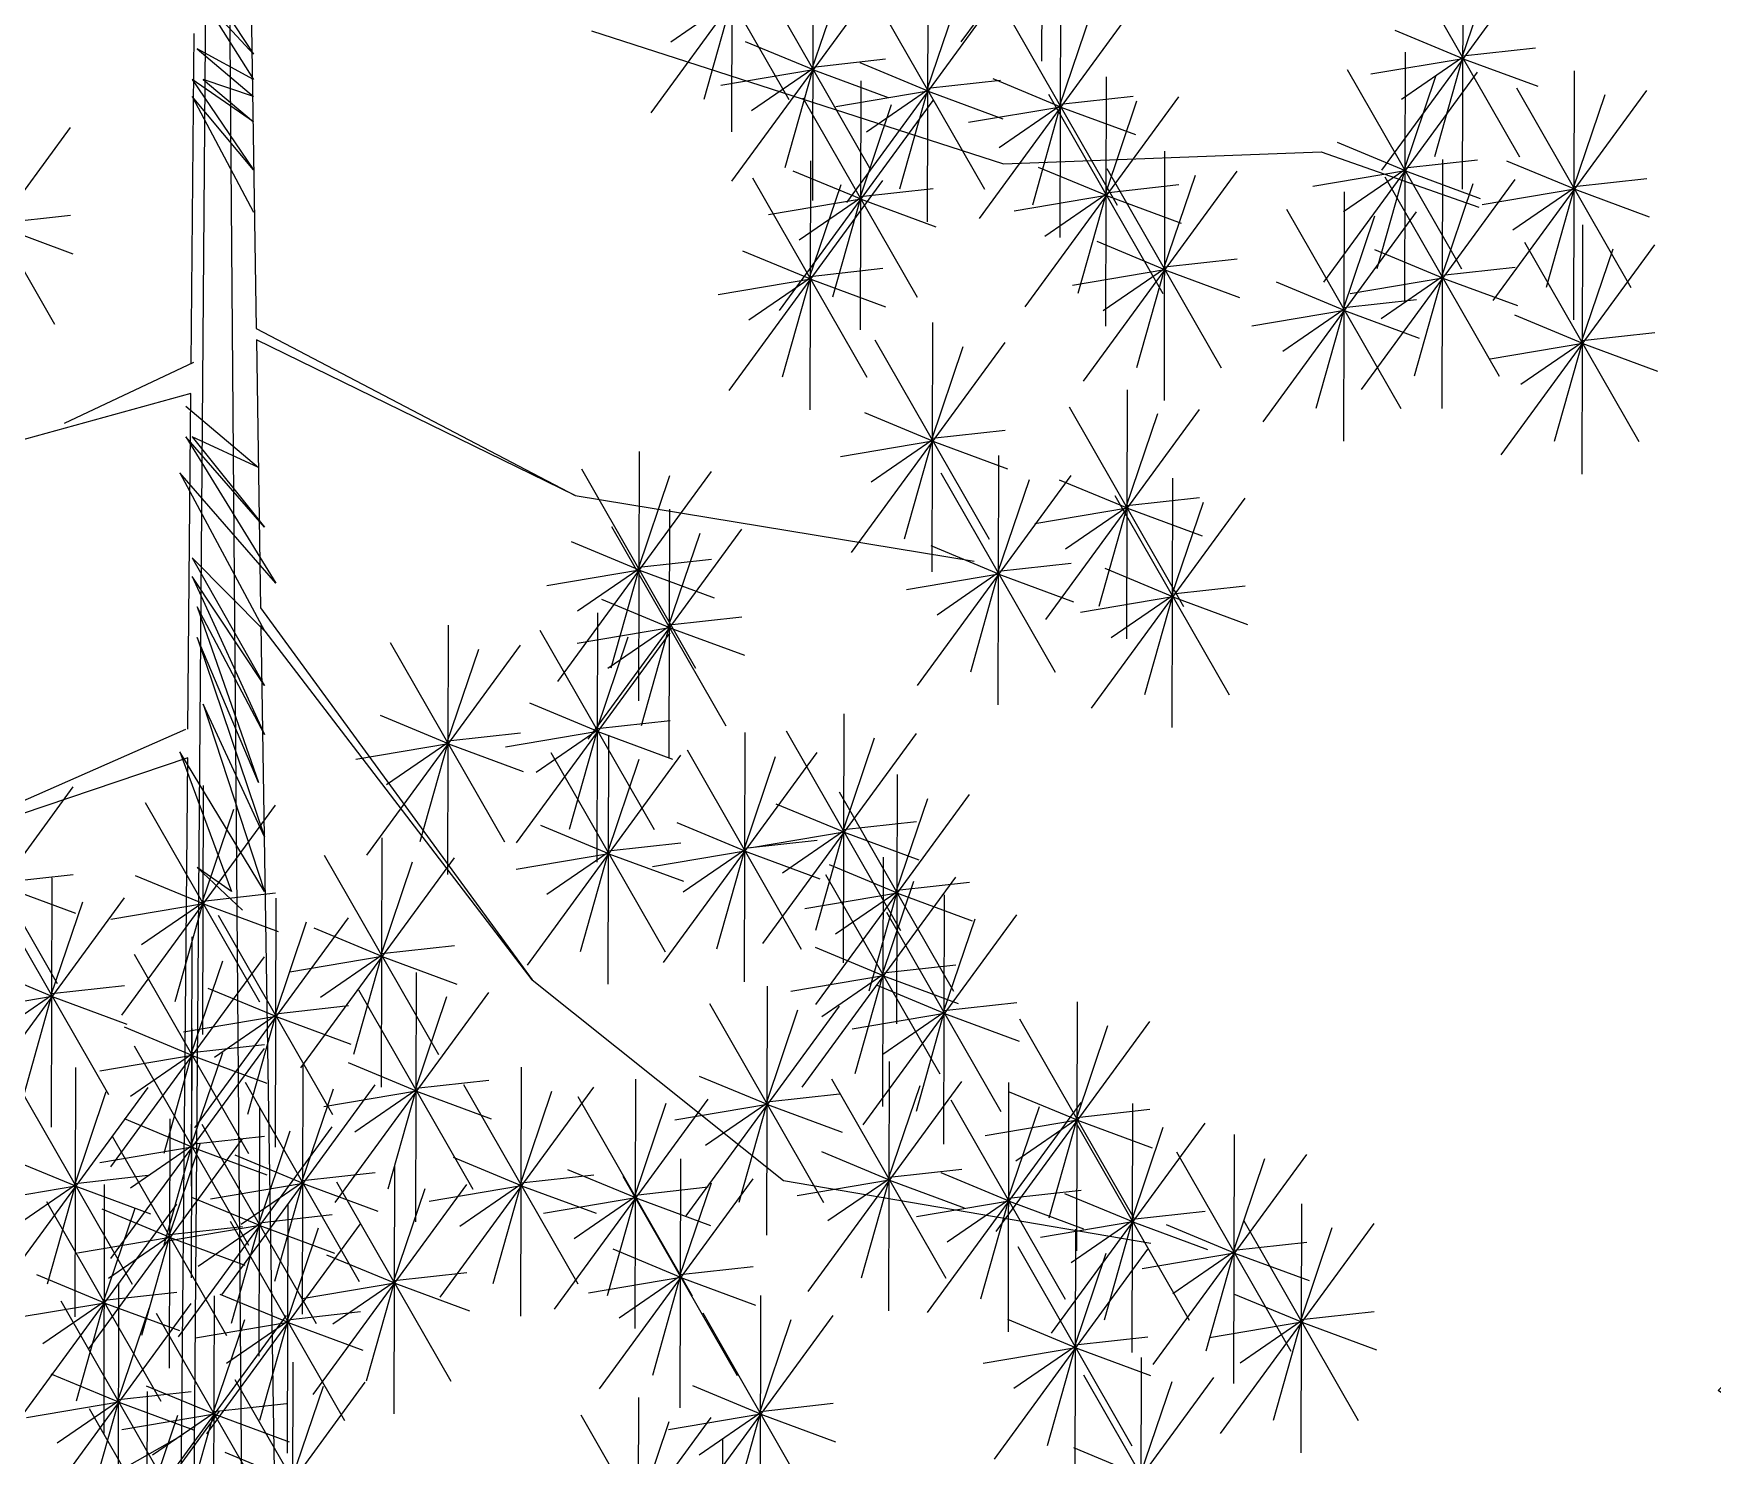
# Model space of a CAD drawing. Header units: millimetres. Extents: x 2478 to 18835, y -4183 to 1193.
# Drawn here: x 2727.3 to 3061.7, y 222.7 to 505.9 of the extents above; entities that cross this region are included whole.
import ezdxf

# ---------------------------------------------------------------- set-up
doc = ezdxf.new("R2010")
doc.units = ezdxf.units.MM
doc.layers.add('01', color=1, linetype='Continuous')

# ---------------------------------------------------------------- blocks, each defined once
blk = doc.blocks.new('LEAF')
for p, q in [((-4.95, -0.83), (-8.88, -3.28)), ((-0.24, -0.12), (-4.95, -0.83)), ((-1.87, -2.03), (-3.68, -4.64)), ((0.67, -2.24), (-0.12, -0.12)), ((-8.88, -4.04), (-6.59, -5.29)), ((0.55, -7.19), (0.67, -2.24)), ((-6.59, -5.29), (-3.8, -4.75)), ((-3.68, -4.64), (-3.93, -7.63)), ((-3.93, -7.63), (-2.47, -9.92)), ((-2.47, -9.92), (0.55, -7.19))]:
    blk.add_line(p, q)
blk = doc.blocks.new('LEAF-2')
at = {"xscale": -1, "rotation": 11.53269008712942}
blk.add_blockref('LEAF', (2.97, -2.38), dxfattribs=at)
for p in [(-18.53, -5.56), (-4.37, -9.88)]:
    blk.add_blockref('LEAF', p)
at = {"rotation": 52.43887045819142}
blk.add_blockref('LEAF', (0.4, -9.87), dxfattribs=at)
blk = doc.blocks.new('Árvore40e')
at = {"xscale": -0.01624715812795894, "yscale": 0.0162471581279533, "zscale": 0.0162471581279533, "rotation": 320.8332289453655}
blk.add_blockref('LEAF-2', (-2.3089, 4.2651, -96), dxfattribs=at)
blk = doc.blocks.new('Árvore22')
for p, q in [((1.4069, 7.6834), (1.4056, 7.1871)), ((1.2454, 7.2254), (1.5514, 7.6437)), ((0.7893, 7.5424), (0.7879, 7.0461)), ((0.6277, 7.0844), (0.9337, 7.5027)), ((0.6742, 7.508), (0.9019, 7.1109)), ((2.2446, 7.4282), (2.2433, 6.9319)), ((0.9504, 7.4059), (0.9491, 6.9096)), ((2.1295, 7.3938), (2.3572, 6.9967)), ((0.7888, 6.9479), (1.0948, 7.3662)), ((0.8353, 7.3715), (1.063, 6.9744)), ((0.9482, 7.1708), (1.0116, 7.3582)), ((1.1791, 7.3635), (1.1777, 6.8672)), ((2.083, 6.9703), (2.389, 7.3885)), ((2.2424, 7.1932), (2.3058, 7.3806)), ((1.0175, 6.9055), (1.3235, 7.3238)), ((1.064, 7.3291), (1.2917, 6.932)), ((1.4434, 7.332), (1.4421, 6.8357)), ((0.7886, 7.3084), (0.6669, 7.2247)), ((0.7886, 7.3084), (0.733, 7.1109)), ((1.1769, 7.1284), (1.2403, 7.3159)), ((1.2818, 6.874), (1.5879, 7.2923)), ((1.3284, 7.2976), (1.556, 6.9005)), ((1.4412, 7.097), (1.5046, 7.2844)), ((0.9511, 7.1697), (0.8158, 7.2259)), ((2.2452, 7.192), (2.1099, 7.2482)), ((0.9498, 7.1754), (1.0948, 7.1915)), ((2.2452, 7.192), (2.061, 7.1609)), ((2.244, 7.1942), (2.1222, 7.1106)), ((2.1294, 7.2048), (2.1281, 6.7085)), ((2.244, 7.1942), (2.1883, 6.9967)), ((2.244, 7.1978), (2.389, 7.2138)), ((2.2452, 7.192), (2.3939, 7.137)), ((0.9511, 7.1697), (0.7668, 7.1385)), ((0.9498, 7.1719), (0.828, 7.0882)), ((0.9498, 7.1719), (0.8941, 6.9744)), ((0.9511, 7.1697), (1.0997, 7.1147)), ((1.1797, 7.1273), (1.0444, 7.1835)), ((1.5342, 7.1556), (1.5328, 6.6593)), ((1.9679, 6.7468), (2.2739, 7.1651)), ((2.0144, 7.1704), (2.2421, 6.7733)), ((2.1273, 6.9698), (2.1906, 7.1572)), ((2.4665, 7.1681), (2.4652, 6.6718)), ((1.1797, 7.1273), (0.9955, 7.0961)), ((1.0454, 7.1482), (1.0441, 6.6519)), ((1.1785, 7.1295), (1.0567, 7.0458)), ((1.1785, 7.1295), (1.1228, 6.932)), ((1.1785, 7.133), (1.3235, 7.1491)), ((1.1797, 7.1273), (1.3284, 7.0723)), ((1.4441, 7.0958), (1.3088, 7.152)), ((2.305, 6.7101), (2.611, 7.1284)), ((2.3515, 7.1337), (2.5791, 6.7366)), ((0.8838, 6.6902), (1.1898, 7.1085)), ((0.9303, 7.1138), (1.158, 6.7167)), ((1.0432, 6.9131), (1.1066, 7.1005)), ((1.4441, 7.0958), (1.2598, 7.0647)), ((1.4428, 7.098), (1.321, 7.0144)), ((1.3726, 6.6976), (1.6786, 7.1159)), ((1.4428, 7.098), (1.3871, 6.9005)), ((1.4191, 7.1212), (1.6468, 6.7241)), ((1.4428, 7.1016), (1.5879, 7.1176)), ((1.4441, 7.0958), (1.5927, 7.0408)), ((1.532, 6.9205), (1.5954, 7.1079)), ((2.4644, 6.933), (2.5277, 7.1204)), ((-0.788, 7.0602), (-0.5603, 6.6631)), ((-0.8345, 6.6366), (-0.5285, 7.0549)), ((2.1301, 6.9686), (1.9948, 7.0248)), ((0.945, 6.9889), (0.9437, 6.4926)), ((1.6506, 7.0077), (1.6493, 6.5114)), ((1.9623, 7.0064), (2.2761, 6.896)), ((2.1288, 6.9744), (2.2739, 6.9904)), ((2.204, 6.9913), (2.2027, 6.495)), ((1.0461, 6.9119), (0.9108, 6.9682)), ((1.5348, 6.9194), (1.3995, 6.9756)), ((1.489, 6.5497), (1.795, 6.968)), ((1.5355, 6.9733), (1.7632, 6.5762)), ((1.6484, 6.7726), (1.7118, 6.96)), ((2.1301, 6.9686), (1.9458, 6.9375)), ((2.1288, 6.9708), (2.007, 6.8872)), ((2.1288, 6.9708), (2.0731, 6.7733)), ((2.089, 6.9569), (2.3166, 6.5598)), ((2.1301, 6.9686), (2.2788, 6.9136)), ((2.4672, 6.9319), (2.3319, 6.9881)), ((0.7834, 6.531), (1.0895, 6.9492)), ((0.83, 6.9545), (1.0576, 6.5574)), ((0.9428, 6.7539), (1.0062, 6.9413)), ((1.0448, 6.9177), (1.1898, 6.9337)), ((1.5335, 6.9216), (1.4118, 6.8379)), ((1.5335, 6.9216), (1.4779, 6.7241)), ((1.5335, 6.9251), (1.6786, 6.9412)), ((2.0081, 6.9267), (2.0068, 6.4304)), ((2.0424, 6.5333), (2.3484, 6.9516)), ((2.2018, 6.7563), (2.2652, 6.9437)), ((2.4672, 6.9319), (2.2829, 6.9007)), ((2.4659, 6.9341), (2.3441, 6.8504)), ((2.4659, 6.9341), (2.4102, 6.7366)), ((2.4659, 6.9376), (2.611, 6.9537)), ((2.4672, 6.9319), (2.6159, 6.8769)), ((1.0461, 6.9119), (0.8618, 6.8808)), ((1.0448, 6.9142), (0.923, 6.8305)), ((1.0448, 6.9142), (0.9891, 6.7167)), ((1.0461, 6.9119), (1.1947, 6.857)), ((1.5348, 6.9194), (1.3506, 6.8882)), ((1.5348, 6.9194), (1.6835, 6.8644)), ((1.893, 6.8923), (2.1207, 6.4952)), ((-0.6735, 6.8641), (-0.5285, 6.8802)), ((-0.6722, 6.8584), (-0.5236, 6.8034)), ((1.8465, 6.4688), (2.1525, 6.887)), ((2.0059, 6.6917), (2.0693, 6.8791)), ((2.4826, 6.8609), (2.4812, 6.3646)), ((1.6512, 6.7715), (1.516, 6.8277)), ((2.321, 6.403), (2.627, 6.8212)), ((2.3675, 6.8265), (2.5952, 6.4294)), ((0.9457, 6.7527), (0.8104, 6.8089)), ((1.65, 6.7772), (1.795, 6.7933)), ((2.2047, 6.7551), (2.0694, 6.8113)), ((2.4804, 6.6259), (2.5438, 6.8133)), ((0.9444, 6.7549), (0.8226, 6.6713)), ((0.9444, 6.7549), (0.8887, 6.5574)), ((0.9444, 6.7585), (1.0895, 6.7745)), ((1.6512, 6.7715), (1.467, 6.7403)), ((1.65, 6.7737), (1.5282, 6.69)), ((1.65, 6.7737), (1.5943, 6.5762)), ((1.6512, 6.7715), (1.7999, 6.7165)), ((2.2047, 6.7551), (2.0204, 6.7239)), ((2.2034, 6.7573), (2.0816, 6.6736)), ((2.2034, 6.7573), (2.1477, 6.5598)), ((2.2034, 6.7609), (2.3484, 6.7769)), ((2.2047, 6.7551), (2.3533, 6.7001)), ((0.9457, 6.7527), (0.7614, 6.7216)), ((0.9457, 6.7527), (1.0943, 6.6977)), ((2.0088, 6.6905), (1.8735, 6.7467)), ((2.0088, 6.6905), (1.8245, 6.6594)), ((2.0075, 6.6927), (1.8857, 6.6091)), ((2.0075, 6.6927), (1.9518, 6.4952)), ((2.0075, 6.6963), (2.1525, 6.7123)), ((2.0088, 6.6905), (2.1574, 6.6355)), ((1.1883, 6.6665), (1.187, 6.1702)), ((2.4832, 6.6247), (2.3479, 6.6809)), ((1.0268, 6.2085), (1.3328, 6.6268)), ((1.0733, 6.6321), (1.3009, 6.235)), ((2.4832, 6.6247), (2.299, 6.5936)), ((2.4819, 6.6269), (2.3602, 6.5433)), ((2.4819, 6.6269), (2.4263, 6.4294)), ((2.482, 6.6305), (2.627, 6.6465)), ((2.4832, 6.6247), (2.6319, 6.5697)), ((1.1862, 6.4314), (1.2495, 6.6188)), ((1.5758, 6.5327), (1.5744, 6.0364)), ((1.4142, 6.0748), (1.7202, 6.493)), ((1.4607, 6.4983), (1.6884, 6.1012)), ((1.189, 6.4303), (1.0537, 6.4865)), ((1.5736, 6.2977), (1.637, 6.4851)), ((1.189, 6.4303), (1.0047, 6.3991)), ((1.1877, 6.4325), (1.0659, 6.3488)), ((1.1877, 6.4325), (1.132, 6.235)), ((1.1877, 6.436), (1.3328, 6.4521)), ((1.189, 6.4303), (1.3377, 6.3753)), ((0.6039, 6.4095), (0.6026, 5.9132)), ((1.3199, 6.4016), (1.3186, 5.9053)), ((0.4423, 5.9515), (0.7483, 6.3698)), ((0.4889, 6.3751), (0.7165, 5.978)), ((0.6017, 6.1744), (0.6651, 6.3618)), ((1.1584, 5.9436), (1.4644, 6.3619)), ((1.2049, 6.3672), (1.4325, 5.9701)), ((1.3178, 6.1666), (1.3811, 6.354)), ((1.6665, 6.3563), (1.6652, 5.86)), ((1.5764, 6.2965), (1.4411, 6.3527)), ((1.5515, 6.3219), (1.7791, 5.9248)), ((0.6642, 6.2949), (0.6629, 5.7986)), ((1.5764, 6.2965), (1.3922, 6.2654)), ((1.5751, 6.2987), (1.4534, 6.2151)), ((1.5049, 5.8983), (1.811, 6.3166)), ((1.5751, 6.2987), (1.5195, 6.1012)), ((1.5752, 6.3023), (1.7202, 6.3183)), ((1.5764, 6.2965), (1.7251, 6.2415)), ((1.6643, 6.1213), (1.7277, 6.3087)), ((0.5027, 5.8369), (0.8087, 6.2552)), ((0.5492, 6.2605), (0.7769, 5.8634)), ((0.6046, 6.1732), (0.4693, 6.2295)), ((0.6621, 6.0598), (0.7254, 6.2472)), ((1.3206, 6.1654), (1.1853, 6.2216)), ((0.6033, 6.179), (0.7483, 6.1951)), ((1.3193, 6.1712), (1.4644, 6.1872)), ((0.6046, 6.1732), (0.4203, 6.1421)), ((0.6033, 6.1755), (0.4815, 6.0918)), ((0.6033, 6.1755), (0.5476, 5.978)), ((0.6046, 6.1732), (0.7532, 6.1183)), ((1.3206, 6.1654), (1.1363, 6.1342)), ((1.3193, 6.1676), (1.1975, 6.0839)), ((1.3193, 6.1676), (1.2636, 5.9701)), ((1.3206, 6.1654), (1.4693, 6.1104)), ((1.6672, 6.1201), (1.5319, 6.1763)), ((1.6672, 6.1201), (1.4829, 6.0889)), ((1.6659, 6.1223), (1.5441, 6.0386)), ((1.6659, 6.1223), (1.6102, 5.9248)), ((1.6659, 6.1259), (1.811, 6.1419)), ((1.6672, 6.1201), (1.8158, 6.0651)), ((0.5211, 6.0881), (0.5197, 5.5918)), ((0.6649, 6.0586), (0.5296, 6.1149)), ((0.2234, 6.0635), (0.2221, 5.5672)), ((0.406, 6.0537), (0.6337, 5.6566)), ((0.6649, 6.0586), (0.4806, 6.0275)), ((0.6636, 6.0609), (0.5418, 5.9772)), ((0.6636, 6.0609), (0.6079, 5.8634)), ((0.6636, 6.0644), (0.8087, 6.0805)), ((0.6649, 6.0586), (0.8136, 6.0037)), ((0.0619, 5.6055), (0.3679, 6.0238)), ((0.1084, 6.0291), (0.336, 5.632)), ((0.3595, 5.6301), (0.6655, 6.0484)), ((0.5189, 5.8531), (0.5823, 6.0405)), ((0.2212, 5.8284), (0.2846, 6.0158)), ((0.5217, 5.8519), (0.3864, 5.9081)), ((1.0117, 5.8873), (1.0103, 5.391)), ((0.2241, 5.8273), (0.0888, 5.8835)), ((0.5217, 5.8519), (0.3375, 5.8207)), ((0.5204, 5.8541), (0.3987, 5.7704)), ((0.5204, 5.8541), (0.4648, 5.6566)), ((0.5204, 5.8577), (0.6655, 5.8737)), ((0.5217, 5.8519), (0.6704, 5.7969)), ((0.8966, 5.8529), (1.1243, 5.4558)), ((0.2241, 5.8273), (0.0398, 5.7961)), ((0.2228, 5.8295), (0.101, 5.7458)), ((0.2228, 5.8295), (0.1671, 5.632)), ((0.2228, 5.833), (0.3679, 5.8491)), ((0.2241, 5.8273), (0.3727, 5.7723)), ((0.5428, 5.8447), (0.5415, 5.3484)), ((0.8143, 5.8498), (0.813, 5.3535)), ((0.8501, 5.4293), (1.1561, 5.8476)), ((1.0095, 5.6522), (1.0729, 5.8396)), ((0.3813, 5.3867), (0.6873, 5.805)), ((0.4278, 5.8103), (0.6555, 5.4132)), ((0.5407, 5.6096), (0.604, 5.797)), ((0.6528, 5.3918), (0.9588, 5.8101)), ((0.6993, 5.8154), (0.9269, 5.4183)), ((0.8122, 5.6147), (0.8755, 5.8022)), ((1.1176, 5.766), (1.1163, 5.2697)), ((-0.8292, 5.3234), (-0.5232, 5.7417)), ((-0.7827, 5.747), (-0.5551, 5.3499)), ((-0.2646, 5.7446), (-0.266, 5.2483)), ((0.9561, 5.308), (1.2621, 5.7263)), ((1.0026, 5.7316), (1.2302, 5.3345)), ((1.1155, 5.531), (1.1788, 5.7184)), ((-0.4262, 5.2866), (-0.1202, 5.7049)), ((-0.3797, 5.7102), (-0.152, 5.3131)), ((-0.2668, 5.5095), (-0.2034, 5.6969)), ((1.0123, 5.6511), (0.877, 5.7073)), ((0.5435, 5.6084), (0.4082, 5.6647)), ((0.815, 5.6136), (0.6797, 5.6698)), ((1.0123, 5.6511), (0.828, 5.6199)), ((1.011, 5.6533), (0.8893, 5.5696)), ((1.011, 5.6533), (0.9553, 5.4558)), ((1.011, 5.6568), (1.1561, 5.6729)), ((1.0123, 5.6511), (1.161, 5.5961)), ((0.0916, 5.6399), (0.0902, 5.1436)), ((0.5422, 5.6142), (0.6873, 5.6302)), ((0.8137, 5.6193), (0.9588, 5.6354)), ((-0.07, 5.1819), (0.236, 5.6002)), ((-0.0235, 5.6055), (0.2042, 5.2084)), ((0.0894, 5.4049), (0.1528, 5.5923)), ((0.5435, 5.6084), (0.3592, 5.5773)), ((0.5422, 5.6107), (0.4204, 5.527)), ((0.5422, 5.6107), (0.4865, 5.4132)), ((0.5435, 5.6084), (0.6922, 5.5535)), ((0.815, 5.6136), (0.6307, 5.5824)), ((0.8137, 5.6158), (0.6919, 5.5321)), ((0.8137, 5.6158), (0.758, 5.4183)), ((0.815, 5.6136), (0.9637, 5.5586)), ((1.1183, 5.5298), (0.983, 5.586)), ((1.09, 5.6015), (1.0887, 5.1052)), ((-0.6683, 5.5509), (-0.5232, 5.567)), ((-0.5655, 5.5603), (-0.5669, 5.064)), ((-0.264, 5.5084), (-0.3993, 5.5646)), ((-0.2766, 5.581), (-0.186, 5.4963)), ((-0.2081, 5.5334), (-0.2766, 5.581)), ((0.9284, 5.1435), (1.2344, 5.5618)), ((0.9749, 5.5671), (1.2026, 5.17)), ((1.0878, 5.3665), (1.1512, 5.5539)), ((1.117, 5.5356), (1.2621, 5.5516)), ((-0.7271, 5.1023), (-0.4211, 5.5206)), ((-0.6806, 5.5259), (-0.4529, 5.1288)), ((-0.667, 5.5452), (-0.5183, 5.4902)), ((-0.2653, 5.5141), (-0.1202, 5.5302)), ((-0.1196, 5.5202), (-0.1209, 5.0239)), ((1.1183, 5.5298), (0.934, 5.4986)), ((1.117, 5.532), (0.9952, 5.4483)), ((1.117, 5.532), (1.0613, 5.3345)), ((1.1183, 5.5298), (1.267, 5.4748)), ((1.2117, 5.5263), (1.2103, 5.03)), ((-0.5677, 5.3252), (-0.5043, 5.5126)), ((-0.264, 5.5084), (-0.4482, 5.4772)), ((-0.2653, 5.5106), (-0.387, 5.4269)), ((-0.2653, 5.5106), (-0.3209, 5.3131)), ((-0.264, 5.5084), (-0.1153, 5.4534)), ((-0.2346, 5.4858), (-0.007, 5.0887)), ((1.0501, 5.0684), (1.3561, 5.4866)), ((1.0966, 5.4919), (1.3243, 5.0948)), ((-0.2811, 5.0622), (0.0249, 5.4805)), ((-0.1218, 5.2851), (-0.0584, 5.4725)), ((0.0922, 5.4037), (-0.0431, 5.4599)), ((1.2095, 5.2913), (1.2729, 5.4787)), ((-0.2867, 5.4428), (-0.288, 4.9465)), ((0.0909, 5.4095), (0.236, 5.4255)), ((1.0907, 5.3653), (0.9554, 5.4215)), ((-0.4482, 4.9848), (-0.1422, 5.4031)), ((-0.4017, 5.4084), (-0.1741, 5.0113)), ((-0.2888, 5.2077), (-0.2255, 5.3952)), ((0.0922, 5.4037), (-0.092, 5.3725)), ((0.0909, 5.4059), (-0.0308, 5.3222)), ((0.0909, 5.4059), (0.0353, 5.2084)), ((0.0922, 5.4037), (0.2409, 5.3487)), ((1.0894, 5.3711), (1.2344, 5.3871)), ((-0.5649, 5.3241), (-0.7002, 5.3803)), ((0.1599, 5.3717), (0.1586, 4.8754)), ((1.0907, 5.3653), (0.9064, 5.3341)), ((1.0894, 5.3675), (0.9676, 5.2838)), ((1.0894, 5.3675), (1.0337, 5.17)), ((1.0907, 5.3653), (1.2393, 5.3103)), ((-0.5649, 5.3241), (-0.7491, 5.2929)), ((-0.5662, 5.3263), (-0.6879, 5.2426)), ((-0.5662, 5.3263), (-0.6218, 5.1288)), ((-0.5662, 5.3298), (-0.4211, 5.3459)), ((-0.5649, 5.3241), (-0.4162, 5.2691)), ((-0.1189, 5.2839), (-0.2542, 5.3402)), ((-0.0016, 4.9138), (0.3044, 5.332)), ((0.0449, 5.3373), (0.2725, 4.9402)), ((0.1578, 5.1367), (0.2211, 5.3241)), ((0.8588, 5.3449), (0.8575, 4.8485)), ((1.2123, 5.2901), (1.077, 5.3463)), ((-0.1189, 5.2839), (-0.3032, 5.2528)), ((-0.1202, 5.2862), (-0.242, 5.2025)), ((-0.1202, 5.2862), (-0.1759, 5.0887)), ((-0.1202, 5.2897), (0.0249, 5.3058)), ((-0.1189, 5.2839), (0.0298, 5.229)), ((0.6973, 4.8869), (1.0033, 5.3051)), ((0.7438, 5.3104), (0.9714, 4.9134)), ((0.8567, 5.1098), (0.92, 5.2972)), ((1.2123, 5.2901), (1.0281, 5.259)), ((1.2111, 5.2924), (1.0893, 5.2087)), ((1.2111, 5.2924), (1.1554, 5.0948)), ((1.2111, 5.2959), (1.3561, 5.3119)), ((1.2123, 5.2901), (1.361, 5.2352)), ((1.4764, 5.3137), (1.4751, 4.8174)), ((-0.286, 5.2066), (-0.4213, 5.2628)), ((-0.2867, 5.2601), (-0.288, 4.7638)), ((1.3149, 4.8557), (1.6209, 5.274)), ((1.3614, 5.2793), (1.589, 4.8822)), ((1.4743, 5.0787), (1.5376, 5.2661)), ((-0.4482, 4.8022), (-0.1422, 5.2204)), ((-0.4017, 5.2257), (-0.1741, 4.8286)), ((-0.2873, 5.2124), (-0.1422, 5.2284)), ((-0.286, 5.2066), (-0.4703, 5.1754)), ((-0.2873, 5.2088), (-0.4091, 5.1251)), ((-0.2873, 5.2088), (-0.343, 5.0113)), ((-0.2888, 5.0251), (-0.2255, 5.2125)), ((-0.286, 5.2066), (-0.1373, 5.1516)), ((-0.066, 5.1878), (-0.0673, 4.6915)), ((0.1606, 5.1355), (0.0253, 5.1917)), ((0.3691, 5.1834), (0.3677, 4.6871)), ((1.1022, 5.1945), (1.1009, 4.6982)), ((-0.5186, 5.1823), (-0.5199, 4.686)), ((-0.181, 5.1534), (0.0466, 4.7563)), ((0.1593, 5.1413), (0.3044, 5.1573)), ((0.5968, 5.1591), (0.5955, 4.6627)), ((0.8595, 5.1086), (0.7242, 5.1648)), ((0.9406, 4.7365), (1.2466, 5.1548)), ((0.9872, 5.1601), (1.2148, 4.763)), ((1.3399, 5.1526), (1.3386, 4.6563)), ((-0.6802, 4.7243), (-0.3742, 5.1426)), ((-0.6337, 5.1479), (-0.406, 4.7508)), ((-0.5208, 4.9472), (-0.4574, 5.1346)), ((-0.2275, 4.7298), (0.0785, 5.1481)), ((-0.0682, 4.9528), (-0.0048, 5.1402)), ((0.1606, 5.1355), (-0.0237, 5.1044)), ((0.1593, 5.1377), (0.0375, 5.0541)), ((0.1593, 5.1377), (0.1036, 4.9402)), ((0.1606, 5.1355), (0.3093, 5.0805)), ((0.2075, 4.7254), (0.5135, 5.1437)), ((0.254, 5.149), (0.4817, 4.7519)), ((0.3669, 4.9483), (0.4303, 5.1357)), ((0.4352, 4.7011), (0.7412, 5.1193)), ((0.4817, 5.1246), (0.7094, 4.7275)), ((0.8582, 5.1144), (1.0033, 5.1304)), ((1.1, 4.9595), (1.1634, 5.1469)), ((1.2249, 5.1182), (1.4525, 4.7211)), ((1.4771, 5.0775), (1.3418, 5.1337)), ((-0.152, 5.104), (-0.1534, 4.6076)), ((0.5946, 4.924), (0.658, 5.1114)), ((0.8595, 5.1086), (0.6752, 5.0775)), ((0.8582, 5.1109), (0.7364, 5.0272)), ((0.8582, 5.1109), (0.8025, 4.9134)), ((0.8595, 5.1086), (1.0082, 5.0537)), ((1.1783, 4.6946), (1.4844, 5.1129)), ((1.3377, 4.9175), (1.4011, 5.1049)), ((1.4758, 5.0833), (1.6209, 5.0993)), ((1.5867, 5.1111), (1.5853, 4.6148)), ((-0.286, 5.0239), (-0.4213, 5.0801)), ((-0.3307, 5.0801), (-0.3321, 4.5838)), ((-0.3136, 4.646), (-0.0076, 5.0643)), ((-0.2671, 5.0695), (-0.0394, 4.6725)), ((-0.1542, 4.8689), (-0.0908, 5.0563)), ((1.4771, 5.0775), (1.2928, 5.0464)), ((1.4758, 5.0797), (1.354, 4.9961)), ((1.4758, 5.0797), (1.4201, 4.8822)), ((1.4251, 4.6532), (1.7311, 5.0714)), ((1.4716, 5.0767), (1.6993, 4.6796)), ((1.4771, 5.0775), (1.6258, 5.0225)), ((1.5845, 4.8761), (1.6479, 5.0635)), ((1.7892, 5.0493), (1.7878, 4.553)), ((-0.4923, 4.6222), (-0.1863, 5.0404)), ((-0.286, 5.0239), (-0.4703, 4.9928)), ((-0.4458, 5.0457), (-0.2181, 4.6486)), ((-0.2873, 5.0262), (-0.4091, 4.9425)), ((-0.2873, 5.0262), (-0.343, 4.8286)), ((-0.3329, 4.8451), (-0.2695, 5.0325)), ((-0.2873, 5.0297), (-0.1422, 5.0457)), ((-0.286, 5.0239), (-0.1373, 4.9689)), ((-0.518, 4.946), (-0.6532, 5.0023)), ((-0.0653, 4.9516), (-0.2006, 5.0078)), ((0.1165, 4.989), (0.1152, 4.4927)), ((0.3697, 4.9471), (0.2344, 5.0034)), ((0.6866, 5.0007), (0.6853, 4.5044)), ((1.1029, 4.9583), (0.9676, 5.0145)), ((1.6276, 4.5913), (1.9336, 5.0096)), ((1.6741, 5.0148), (1.9018, 4.6178)), ((1.787, 4.8142), (1.8504, 5.0016)), ((-0.5192, 4.9518), (-0.3742, 4.9679)), ((-0.4612, 4.9498), (-0.4625, 4.4535)), ((-0.0653, 4.9516), (-0.2496, 4.9205)), ((-0.0666, 4.9538), (-0.1884, 4.8702)), ((-0.0666, 4.9538), (-0.1223, 4.7563)), ((-0.0666, 4.9574), (0.0785, 4.9734)), ((-0.0653, 4.9516), (0.0834, 4.8966)), ((-0.045, 4.531), (0.261, 4.9493)), ((0.0015, 4.9546), (0.2291, 4.5575)), ((0.3684, 4.9494), (0.2467, 4.8657)), ((0.3684, 4.9494), (0.3128, 4.7519)), ((0.3684, 4.9529), (0.5135, 4.969)), ((0.5974, 4.9228), (0.4621, 4.979)), ((0.525, 4.5427), (0.831, 4.961)), ((0.5715, 4.9663), (0.7992, 4.5692)), ((0.6844, 4.7656), (0.7478, 4.953)), ((1.1029, 4.9583), (0.9186, 4.9272)), ((1.1016, 4.9605), (0.9798, 4.8769)), ((1.1016, 4.9605), (1.0459, 4.763)), ((1.1016, 4.9641), (1.2466, 4.9801)), ((1.1029, 4.9583), (1.2515, 4.9033)), ((1.3406, 4.9164), (1.2053, 4.9726)), ((-0.518, 4.946), (-0.7022, 4.9149)), ((-0.5192, 4.9483), (-0.641, 4.8646)), ((-0.5762, 4.9154), (-0.3486, 4.5183)), ((-0.5192, 4.9483), (-0.5749, 4.7508)), ((-0.518, 4.946), (-0.3693, 4.8911)), ((-0.1514, 4.8677), (-0.2867, 4.9239)), ((0.1143, 4.754), (0.1777, 4.9414)), ((0.3697, 4.9471), (0.1855, 4.916)), ((0.3697, 4.9471), (0.5184, 4.8922)), ((0.5974, 4.9228), (0.4132, 4.8917)), ((0.5962, 4.9251), (0.4744, 4.8414)), ((0.5962, 4.9251), (0.5405, 4.7275)), ((0.5962, 4.9286), (0.7412, 4.9446)), ((0.5974, 4.9228), (0.7461, 4.8679)), ((1.3406, 4.9164), (1.1563, 4.8852)), ((1.3393, 4.9186), (1.2175, 4.8349)), ((1.3393, 4.9186), (1.2836, 4.7211)), ((1.3393, 4.9221), (1.4844, 4.9382)), ((1.3406, 4.9164), (1.4892, 4.8614)), ((1.5873, 4.8749), (1.452, 4.9311)), ((-0.6227, 4.4918), (-0.3167, 4.9101)), ((-0.3301, 4.8439), (-0.4654, 4.9001)), ((-0.4633, 4.7147), (-0.4, 4.9021)), ((-0.1526, 4.8735), (-0.0076, 4.8895)), ((-0.0957, 4.9107), (-0.0971, 4.4144)), ((1.586, 4.8807), (1.7311, 4.8967)), ((1.9232, 4.9113), (1.9219, 4.415)), ((-0.1514, 4.8677), (-0.3356, 4.8366)), ((-0.3313, 4.8497), (-0.1863, 4.8657)), ((-0.1527, 4.87), (-0.2744, 4.7863)), ((-0.2573, 4.4527), (0.0487, 4.871)), ((-0.2108, 4.8763), (0.0169, 4.4792)), ((-0.1527, 4.87), (-0.2083, 4.6725)), ((-0.1514, 4.8677), (-0.0027, 4.8128)), ((-0.0979, 4.6756), (-0.0345, 4.8631)), ((1.5873, 4.8749), (1.4031, 4.8438)), ((1.586, 4.8771), (1.4643, 4.7935)), ((1.4729, 4.8606), (1.4716, 4.3643)), ((1.586, 4.8771), (1.5304, 4.6796)), ((1.5873, 4.8749), (1.736, 4.8199)), ((1.7898, 4.813), (1.6545, 4.8692)), ((1.7616, 4.4534), (2.0676, 4.8716)), ((1.8081, 4.8769), (2.0358, 4.4798)), ((1.921, 4.6763), (1.9844, 4.8637)), ((-0.3301, 4.8439), (-0.5143, 4.8128)), ((-0.3314, 4.8461), (-0.4531, 4.7625)), ((-0.3314, 4.8461), (-0.387, 4.6486)), ((-0.3301, 4.8439), (-0.1814, 4.7889)), ((0.6872, 4.7645), (0.552, 4.8207)), ((1.3114, 4.4026), (1.6174, 4.8209)), ((1.3579, 4.8262), (1.5855, 4.4291)), ((1.7886, 4.8153), (1.6668, 4.7316)), ((1.7886, 4.8153), (1.7329, 4.6178)), ((1.7886, 4.8188), (1.9336, 4.8348)), ((0.1172, 4.7528), (-0.0181, 4.809)), ((0.686, 4.7702), (0.831, 4.7863)), ((1.4708, 4.6256), (1.5341, 4.813)), ((1.7898, 4.813), (1.6056, 4.7819)), ((1.7898, 4.813), (1.9385, 4.7581)), ((-0.4605, 4.7135), (-0.5958, 4.7698)), ((-0.4327, 4.752), (-0.434, 4.2557)), ((0.1172, 4.7528), (-0.0671, 4.7216)), ((0.1159, 4.755), (-0.0059, 4.6713)), ((0.1159, 4.755), (0.0602, 4.5575)), ((0.1159, 4.7586), (0.261, 4.7746)), ((0.1172, 4.7528), (0.2659, 4.6978)), ((0.6872, 4.7645), (0.503, 4.7333)), ((0.686, 4.7667), (0.5642, 4.683)), ((0.686, 4.7667), (0.6303, 4.5692)), ((0.6872, 4.7645), (0.8359, 4.7095)), ((-0.4618, 4.7158), (-0.5836, 4.6321)), ((-0.5478, 4.7176), (-0.3201, 4.3205)), ((-0.4618, 4.7158), (-0.5175, 4.5183)), ((-0.4618, 4.7193), (-0.3167, 4.7353)), ((-0.2426, 4.728), (-0.2439, 4.2317)), ((-0.0951, 4.6745), (-0.2304, 4.7307)), ((0.8458, 4.7282), (0.8444, 4.2319)), ((1.9239, 4.6751), (1.7886, 4.7313)), ((-0.4605, 4.7135), (-0.6448, 4.6824)), ((-0.5943, 4.294), (-0.2883, 4.7123)), ((-0.4605, 4.7135), (-0.3118, 4.6586)), ((-0.4349, 4.5169), (-0.3715, 4.7043)), ((-0.4042, 4.2701), (-0.0982, 4.6883)), ((-0.3577, 4.6936), (-0.13, 4.2965)), ((-0.0963, 4.6803), (0.0487, 4.6963)), ((0.6842, 4.2702), (0.9902, 4.6885)), ((0.7307, 4.6938), (0.9584, 4.2967)), ((1.9226, 4.6809), (2.0676, 4.6969)), ((-0.0951, 4.6745), (-0.2793, 4.6433)), ((-0.2448, 4.493), (-0.1814, 4.6804)), ((-0.0963, 4.6767), (-0.2181, 4.593)), ((-0.0963, 4.6767), (-0.152, 4.4792)), ((-0.0951, 4.6745), (0.0536, 4.6195)), ((0.8436, 4.4931), (0.907, 4.6806)), ((1.4736, 4.6244), (1.3383, 4.6806)), ((1.9239, 4.6751), (1.7396, 4.644)), ((1.9226, 4.6773), (1.8008, 4.5937)), ((1.9226, 4.6773), (1.8669, 4.4798)), ((1.9239, 4.6751), (2.0725, 4.6201)), ((1.4736, 4.6244), (1.2893, 4.5932)), ((1.4723, 4.6266), (1.3505, 4.543)), ((1.4723, 4.6266), (1.4166, 4.4291)), ((1.4723, 4.6302), (1.6174, 4.6462)), ((1.4736, 4.6244), (1.6223, 4.5694)), ((-0.0859, 4.5957), (-0.0873, 4.0994)), ((1.6041, 4.6048), (1.6027, 4.1085)), ((-0.4321, 4.5157), (-0.5674, 4.572)), ((-0.2419, 4.4918), (-0.3772, 4.548)), ((-0.2475, 4.1377), (0.0585, 4.556)), ((-0.201, 4.5613), (0.0267, 4.1642)), ((-0.0881, 4.3606), (-0.0247, 4.548)), ((0.8464, 4.492), (0.7111, 4.5482)), ((1.4425, 4.1468), (1.7485, 4.5651)), ((1.489, 4.5704), (1.7167, 4.1733)), ((1.6019, 4.3697), (1.6653, 4.5571)), ((-0.4321, 4.5157), (-0.6163, 4.4846)), ((-0.4333, 4.518), (-0.5551, 4.4343)), ((-0.4333, 4.518), (-0.489, 4.3205)), ((-0.4333, 4.5215), (-0.2883, 4.5375)), ((-0.4321, 4.5157), (-0.2834, 4.4608)), ((-0.3762, 4.5375), (-0.3775, 4.0412)), ((0.6027, 4.5253), (0.6014, 4.029)), ((-0.5378, 4.0795), (-0.2318, 4.4978)), ((-0.4913, 4.5031), (-0.2636, 4.106)), ((-0.2419, 4.4918), (-0.4262, 4.4607)), ((-0.3784, 4.3025), (-0.315, 4.4899)), ((-0.2432, 4.4941), (-0.365, 4.4104)), ((-0.2432, 4.4941), (-0.2989, 4.2965)), ((-0.2432, 4.4976), (-0.0982, 4.5136)), ((-0.2419, 4.4918), (-0.0933, 4.4368)), ((0.4412, 4.0673), (0.7472, 4.4856)), ((0.4877, 4.4909), (0.7153, 4.0938)), ((0.8464, 4.492), (0.6622, 4.4608)), ((0.8451, 4.4942), (0.7234, 4.4105)), ((0.8451, 4.4942), (0.7895, 4.2967)), ((0.8451, 4.4977), (0.9902, 4.5138)), ((0.8464, 4.492), (0.9951, 4.437)), ((0.6006, 4.2902), (0.6639, 4.4776)), ((-0.0853, 4.3594), (-0.2206, 4.4157)), ((0.7701, 4.4434), (0.7687, 3.9471)), ((1.6047, 4.3685), (1.4694, 4.4248))]:
    blk.add_line(p, q)
at = {"layer": '01'}
for p, q in [((-0.235, 10.5605), (-0.3161, 0)), ((-0.235, 10.2561), (-0.1538, 0)), ((-0.2986, 7.405), (-0.164, 7.2011)), ((-0.2644, 7.3097), (-0.164, 7.1508)), ((-0.164, 7.2011), (-0.2644, 7.3097)), ((-0.1689, 7.2993), (-0.1587, 6.6547)), ((-0.2883, 6.5849), (-0.2825, 7.2421)), ((0.5094, 7.2475), (1.3295, 6.9824)), ((-0.2766, 7.2117), (-0.164, 7.1164)), ((-0.164, 7.1508), (-0.2766, 7.2117)), ((-0.2864, 7.1508), (-0.164, 6.9708)), ((-0.164, 7.0661), (-0.2864, 7.1508)), ((-0.2644, 7.1508), (-0.164, 7.0661)), ((-0.164, 7.1164), (-0.2644, 7.1508)), ((-0.2864, 7.1164), (-0.164, 6.8861)), ((-0.164, 6.9708), (-0.2864, 7.1164)), ((1.3295, 6.9824), (1.9623, 7.0064)), ((-0.1587, 6.6547), (0.4763, 6.3219)), ((-0.1584, 6.6318), (-0.15, 6.0981)), ((0.4763, 6.3219), (-0.1584, 6.6318)), ((-0.2839, 6.587), (-0.541, 6.4652)), ((-0.2888, 6.5251), (-0.7684, 6.3927)), ((-0.2947, 5.8563), (-0.2888, 6.5251)), ((-0.2986, 6.4996), (-0.1542, 6.3778)), ((-0.2986, 6.4387), (-0.1199, 6.1475)), ((-0.142, 6.2587), (-0.2986, 6.4387)), ((-0.2864, 6.4387), (-0.142, 6.2587)), ((-0.1542, 6.3778), (-0.2864, 6.4387)), ((-0.3109, 6.3673), (-0.142, 6.0522)), ((-0.1199, 6.1475), (-0.3109, 6.3673)), ((0.4763, 6.3219), (1.2712, 6.1913)), ((-0.2864, 6.1978), (-0.142, 5.9437)), ((-0.142, 6.0522), (-0.2864, 6.1978)), ((-0.2864, 6.1608), (-0.142, 5.8457)), ((-0.142, 5.9437), (-0.2864, 6.1608)), ((-0.2766, 6.0999), (-0.1542, 5.7504)), ((-0.142, 5.8457), (-0.2766, 6.0999)), ((-0.15, 6.0981), (0.3908, 5.3572)), ((-0.1494, 6.0631), (-0.0891, 2.2341)), ((0.3908, 5.3572), (-0.1494, 6.0631)), ((-0.2766, 6.039), (-0.142, 5.6419)), ((-0.1542, 5.7504), (-0.2766, 6.039)), ((-0.2644, 5.9066), (-0.142, 5.5334)), ((-0.142, 5.6419), (-0.2644, 5.9066)), ((-0.7026, 5.679), (-0.2986, 5.8563)), ((-0.2952, 5.7996), (-1.0146, 5.5555)), ((-0.3328, 1.5239), (-0.2952, 5.7996)), ((-0.3109, 5.8113), (-0.2081, 5.5334)), ((-0.142, 5.5334), (-0.3109, 5.8113)), ((0.3908, 5.3572), (0.8918, 4.9576)), ((0.8918, 4.9576), (1.623, 4.8328)), ((-0.3071, 4.4499), (-1.114, 3.9923))]:
    blk.add_line(p, q, dxfattribs=at)

msp = doc.modelspace()

# ---------------------------------------------------------------- block references
at = {"color": 1, "xscale": 100, "yscale": 100}
for name, p in [('Árvore22', (2787.5, -218.29)), ('Árvore40e', (3320.56, -175.28))]:
    msp.add_blockref(name, p, dxfattribs=at)

doc.saveas('drawing.dxf')
